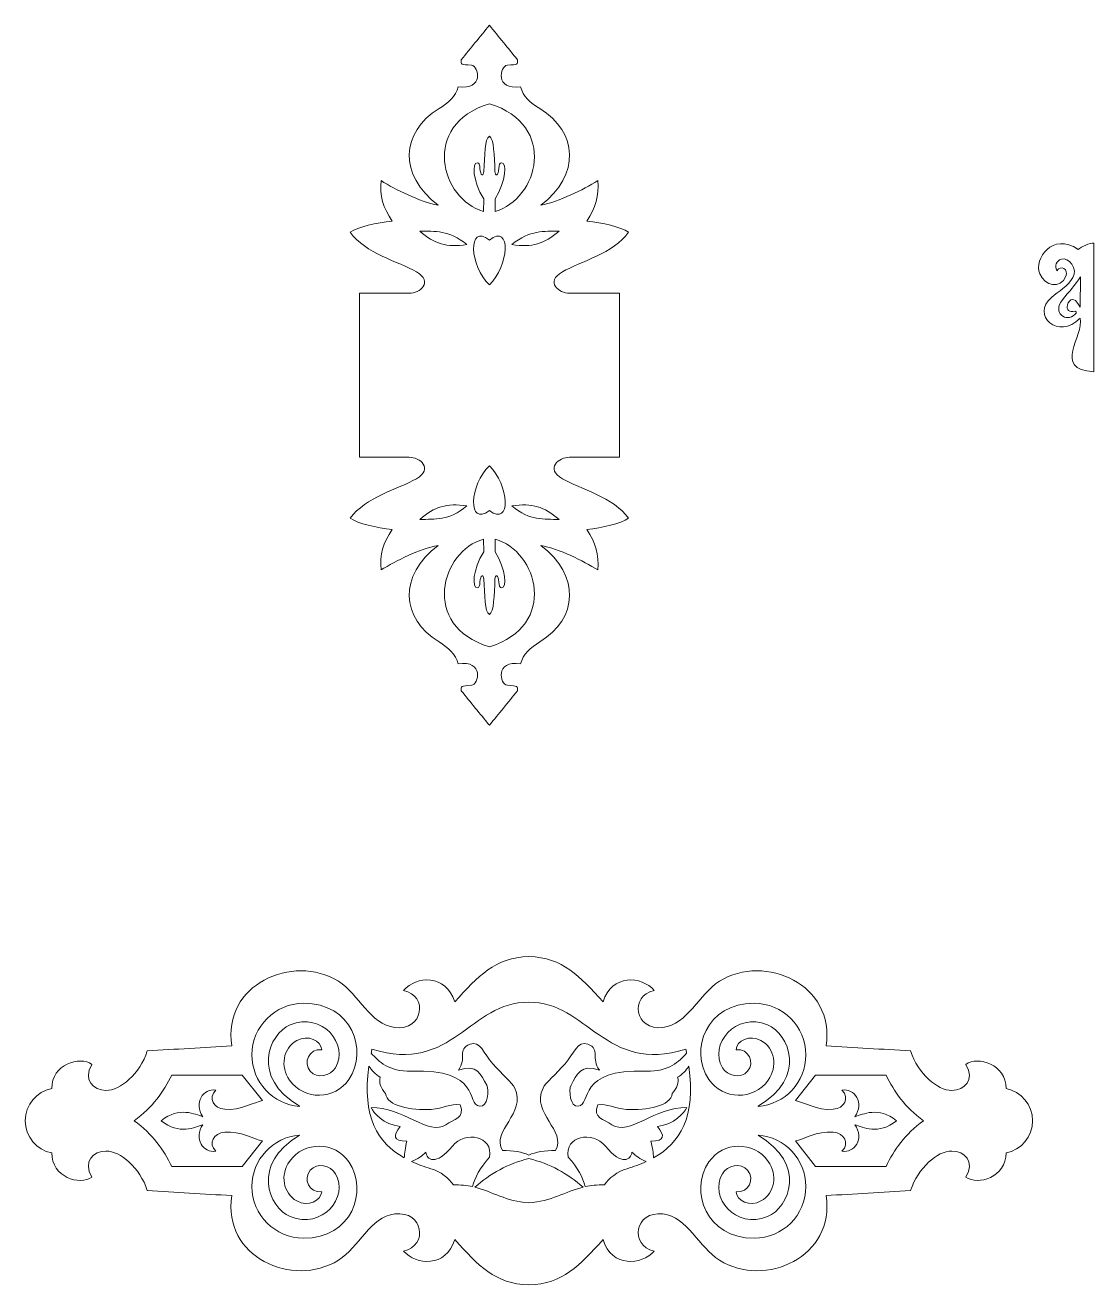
# Model space of a CAD drawing. Header units: centimetres. Extents: x -43 to 259, y -127 to -6.
# Drawn here: x 174.86 to 193.83, y -123.96 to -101.53 of the extents above; entities that cross this region are included whole.
import ezdxf

# ---------------------------------------------------------------- set-up
doc = ezdxf.new("R2010")
doc.units = ezdxf.units.CM
doc.header["$MEASUREMENT"] = 0
doc.layers.add('layer 1', color=7, linetype='Continuous')

msp = doc.modelspace()

# ---------------------------------------------------------------- linework, layer by layer
at = {"layer": 'layer 1', "color": 250, "lineweight": 18}
for points, knots in [([(183.09774, -113.95834), (183.26523, -113.75322), (183.42955, -113.55129), (183.59705, -113.34617), (183.59705, -113.34617), (183.60528, -113.25795), (183.59982, -113.26185), (183.41746, -113.24898), (183.41746, -113.24898), (183.2815, -113.23939), (183.19019, -112.79547), (183.6529, -112.86753), (183.6529, -112.86753), (183.69285, -112.69794), (183.82941, -112.57894), (183.99192, -112.47929), (183.99192, -112.47929), (184.67367, -112.06127), (184.71484, -111.30238), (184.00991, -110.76462), (184.00991, -110.76462), (184.34284, -110.83184), (184.75642, -111.03506), (185.02131, -111.20218), (185.02131, -111.20218), (185.05172, -110.93028), (184.98019, -110.7221), (184.82583, -110.48206), (184.82583, -110.48206), (185.10507, -110.45443), (185.42467, -110.38006), (185.568, -110.28446), (185.568, -110.28446), (185.30282, -109.90996), (184.70717, -109.76429), (184.39339, -109.58163), (184.39339, -109.58163), (184.08047, -109.39947), (184.33602, -109.2008), (184.52258, -109.2008), (184.52258, -109.2008), (184.52258, -109.2008), (185.40586, -109.2008), (185.40586, -109.2008), (185.40586, -109.2008), (185.40586, -108.23116), (185.40586, -107.26152), (185.40586, -106.29188), (185.40586, -106.29188), (185.40586, -106.29188), (184.52258, -106.29188), (184.52258, -106.29188), (184.52258, -106.29188), (184.33602, -106.29188), (184.08047, -106.09321), (184.39339, -105.91105), (184.39339, -105.91105), (184.70717, -105.72838), (185.30282, -105.58271), (185.568, -105.20822), (185.568, -105.20822), (185.42467, -105.11261), (185.10507, -105.03825), (184.82583, -105.01062), (184.82583, -105.01062), (184.98019, -104.77058), (185.05172, -104.56239), (185.02131, -104.2905), (185.02131, -104.2905), (184.75642, -104.45762), (184.34284, -104.66084), (184.00991, -104.72806), (184.00991, -104.72806), (184.71484, -104.1903), (184.67367, -103.43141), (183.99192, -103.01338), (183.99192, -103.01338), (183.82941, -102.91374), (183.69285, -102.79473), (183.6529, -102.62515), (183.6529, -102.62515), (183.19019, -102.69721), (183.2815, -102.25329), (183.41746, -102.2437), (183.41746, -102.2437), (183.59982, -102.23083), (183.60528, -102.23473), (183.59705, -102.14651), (183.59705, -102.14651), (183.42955, -101.94139), (183.26523, -101.73945), (183.09774, -101.53434), (183.09774, -101.53434), (182.93024, -101.73945), (182.76592, -101.94139), (182.59842, -102.14651), (182.59842, -102.14651), (182.59019, -102.23473), (182.59565, -102.23083), (182.77802, -102.2437), (182.77802, -102.2437), (182.91398, -102.25329), (183.00528, -102.69721), (182.54257, -102.62515), (182.54257, -102.62515), (182.50263, -102.79473), (182.36607, -102.91374), (182.20355, -103.01338), (182.20355, -103.01338), (181.5218, -103.43141), (181.48064, -104.1903), (182.18556, -104.72806), (182.18556, -104.72806), (181.85263, -104.66084), (181.43906, -104.45762), (181.17417, -104.2905), (181.17417, -104.2905), (181.14375, -104.56239), (181.21528, -104.77058), (181.36965, -105.01062), (181.36965, -105.01062), (181.0904, -105.03825), (180.7708, -105.11261), (180.62748, -105.20822), (180.62748, -105.20822), (180.89265, -105.58271), (181.4883, -105.72838), (181.80209, -105.91105), (181.80209, -105.91105), (182.11501, -106.09321), (181.85945, -106.29188), (181.67289, -106.29188), (181.67289, -106.29188), (181.67289, -106.29188), (180.78961, -106.29188), (180.78961, -106.29188), (180.78961, -106.29188), (180.78961, -107.26152), (180.78961, -108.23116), (180.78961, -109.2008), (180.78961, -109.2008), (180.78961, -109.2008), (181.67289, -109.2008), (181.67289, -109.2008), (181.67289, -109.2008), (181.85945, -109.2008), (182.11501, -109.39947), (181.80209, -109.58163), (181.80209, -109.58163), (181.4883, -109.76429), (180.89265, -109.90996), (180.62748, -110.28446), (180.62748, -110.28446), (180.7708, -110.38006), (181.0904, -110.45443), (181.36965, -110.48206), (181.36965, -110.48206), (181.21528, -110.7221), (181.14375, -110.93028), (181.17417, -111.20218), (181.17417, -111.20218), (181.43906, -111.03506), (181.85263, -110.83184), (182.18556, -110.76462), (182.18556, -110.76462), (181.48064, -111.30238), (181.5218, -112.06127), (182.20355, -112.47929), (182.20355, -112.47929), (182.36607, -112.57894), (182.50263, -112.69794), (182.54257, -112.86753), (182.54257, -112.86753), (183.00528, -112.79547), (182.91398, -113.23939), (182.77802, -113.24898), (182.77802, -113.24898), (182.59565, -113.26185), (182.59019, -113.25795), (182.59842, -113.34617), (182.59842, -113.34617), (182.76592, -113.55129), (182.93024, -113.75322), (183.09774, -113.95834)], [0, 0, 0, 0, 0.0212766, 0.0212766, 0.0212766, 0.0212766, 0.04255319, 0.04255319, 0.04255319, 0.04255319, 0.06382979, 0.06382979, 0.06382979, 0.06382979, 0.08510638, 0.08510638, 0.08510638, 0.08510638, 0.10638298, 0.10638298, 0.10638298, 0.10638298, 0.12765957, 0.12765957, 0.12765957, 0.12765957, 0.14893617, 0.14893617, 0.14893617, 0.14893617, 0.17021277, 0.17021277, 0.17021277, 0.17021277, 0.19148936, 0.19148936, 0.19148936, 0.19148936, 0.21276596, 0.21276596, 0.21276596, 0.21276596, 0.23404255, 0.23404255, 0.23404255, 0.23404255, 0.25531915, 0.25531915, 0.25531915, 0.25531915, 0.27659574, 0.27659574, 0.27659574, 0.27659574, 0.29787234, 0.29787234, 0.29787234, 0.29787234, 0.31914894, 0.31914894, 0.31914894, 0.31914894, 0.34042553, 0.34042553, 0.34042553, 0.34042553, 0.36170213, 0.36170213, 0.36170213, 0.36170213, 0.38297872, 0.38297872, 0.38297872, 0.38297872, 0.40425532, 0.40425532, 0.40425532, 0.40425532, 0.42553191, 0.42553191, 0.42553191, 0.42553191, 0.44680851, 0.44680851, 0.44680851, 0.44680851, 0.46808511, 0.46808511, 0.46808511, 0.46808511, 0.4893617, 0.4893617, 0.4893617, 0.4893617, 0.5106383, 0.5106383, 0.5106383, 0.5106383, 0.53191489, 0.53191489, 0.53191489, 0.53191489, 0.55319149, 0.55319149, 0.55319149, 0.55319149, 0.57446809, 0.57446809, 0.57446809, 0.57446809, 0.59574468, 0.59574468, 0.59574468, 0.59574468, 0.61702128, 0.61702128, 0.61702128, 0.61702128, 0.63829787, 0.63829787, 0.63829787, 0.63829787, 0.65957447, 0.65957447, 0.65957447, 0.65957447, 0.68085106, 0.68085106, 0.68085106, 0.68085106, 0.70212766, 0.70212766, 0.70212766, 0.70212766, 0.72340426, 0.72340426, 0.72340426, 0.72340426, 0.74468085, 0.74468085, 0.74468085, 0.74468085, 0.76595745, 0.76595745, 0.76595745, 0.76595745, 0.78723404, 0.78723404, 0.78723404, 0.78723404, 0.80851064, 0.80851064, 0.80851064, 0.80851064, 0.82978723, 0.82978723, 0.82978723, 0.82978723, 0.85106383, 0.85106383, 0.85106383, 0.85106383, 0.87234043, 0.87234043, 0.87234043, 0.87234043, 0.89361702, 0.89361702, 0.89361702, 0.89361702, 0.91489362, 0.91489362, 0.91489362, 0.91489362, 0.93617021, 0.93617021, 0.93617021, 0.93617021, 0.95744681, 0.95744681, 0.95744681, 0.95744681, 1, 1, 1, 1]), ([(183.79925, -118.06162), (183.19548, -118.08367), (182.90307, -118.40536), (182.48142, -118.86805), (182.48142, -118.86805), (182.33194, -118.36511), (181.7947, -118.40855), (181.57472, -118.6635), (181.57472, -118.6635), (182.01953, -118.76085), (181.92314, -119.3835), (181.42088, -119.32253), (181.42088, -119.32253), (180.97851, -119.26883), (180.78297, -118.73079), (180.41677, -118.50175), (180.41677, -118.50175), (179.6071, -117.99531), (178.35032, -118.56682), (178.52393, -119.64781), (178.52393, -119.64781), (178.02399, -119.67768), (177.52405, -119.70754), (177.02411, -119.73741), (177.02411, -119.73741), (176.89369, -120.14201), (176.54606, -120.43965), (176.2904, -120.43937), (176.2904, -120.43937), (176.06482, -120.43912), (175.8756, -120.25336), (176.04087, -119.9777), (176.04087, -119.9777), (175.82622, -119.82071), (175.32257, -119.97511), (175.32859, -120.40578), (175.32859, -120.40578), (175.0602, -120.45737), (174.85736, -120.69347), (174.85736, -120.97689), (174.85736, -120.97689), (174.85736, -121.26031), (175.0602, -121.4964), (175.32859, -121.54799), (175.32859, -121.54799), (175.32257, -121.97867), (175.82622, -122.13307), (176.04087, -121.97607), (176.04087, -121.97607), (175.8756, -121.70041), (176.06482, -121.51465), (176.2904, -121.51441), (176.2904, -121.51441), (176.54606, -121.51413), (176.89369, -121.81177), (177.02411, -122.21636), (177.02411, -122.21636), (177.52405, -122.24623), (178.02399, -122.2761), (178.52393, -122.30596), (178.52393, -122.30596), (178.35032, -123.38696), (179.6071, -123.95847), (180.41677, -123.45203), (180.41677, -123.45203), (180.78297, -123.22298), (180.97851, -122.68494), (181.42088, -122.63125), (181.42088, -122.63125), (181.92314, -122.57028), (182.01953, -123.19293), (181.57472, -123.29028), (181.57472, -123.29028), (181.7947, -123.54522), (182.33194, -123.58866), (182.48142, -123.08573), (182.48142, -123.08573), (182.90307, -123.54841), (183.19548, -123.8701), (183.79925, -123.89216), (183.79925, -123.89216), (184.40303, -123.8701), (184.69544, -123.54841), (185.11709, -123.08573), (185.11709, -123.08573), (185.26657, -123.58866), (185.8038, -123.54522), (186.02379, -123.29028), (186.02379, -123.29028), (185.57897, -123.19293), (185.67536, -122.57028), (186.17763, -122.63125), (186.17763, -122.63125), (186.62, -122.68494), (186.81554, -123.22298), (187.18174, -123.45203), (187.18174, -123.45203), (187.99141, -123.95847), (189.24819, -123.38696), (189.07458, -122.30596), (189.07458, -122.30596), (189.57452, -122.2761), (190.07446, -122.24623), (190.5744, -122.21636), (190.5744, -122.21636), (190.70482, -121.81177), (191.05245, -121.51413), (191.3081, -121.51441), (191.3081, -121.51441), (191.53368, -121.51465), (191.72291, -121.70041), (191.55764, -121.97607), (191.55764, -121.97607), (191.77229, -122.13307), (192.27594, -121.97867), (192.26992, -121.54799), (192.26992, -121.54799), (192.53831, -121.4964), (192.74115, -121.26031), (192.74115, -120.97689), (192.74115, -120.97689), (192.74115, -120.69347), (192.53831, -120.45737), (192.26992, -120.40578), (192.26992, -120.40578), (192.27594, -119.97511), (191.77229, -119.82071), (191.55764, -119.9777), (191.55764, -119.9777), (191.72291, -120.25336), (191.53368, -120.43912), (191.3081, -120.43937), (191.3081, -120.43937), (191.05245, -120.43965), (190.70482, -120.14201), (190.5744, -119.73741), (190.5744, -119.73741), (190.07446, -119.70754), (189.57452, -119.67768), (189.07458, -119.64781), (189.07458, -119.64781), (189.24819, -118.56682), (187.99141, -117.99531), (187.18174, -118.50175), (187.18174, -118.50175), (186.81554, -118.73079), (186.62, -119.26883), (186.17763, -119.32253), (186.17763, -119.32253), (185.67536, -119.3835), (185.57897, -118.76085), (186.02379, -118.6635), (186.02379, -118.6635), (185.8038, -118.40855), (185.26657, -118.36511), (185.11709, -118.86805), (185.11709, -118.86805), (184.69544, -118.40536), (184.40303, -118.08367), (183.79925, -118.06162)], [0, 0, 0, 0, 0.02439024, 0.02439024, 0.02439024, 0.02439024, 0.04878049, 0.04878049, 0.04878049, 0.04878049, 0.07317073, 0.07317073, 0.07317073, 0.07317073, 0.09756098, 0.09756098, 0.09756098, 0.09756098, 0.12195122, 0.12195122, 0.12195122, 0.12195122, 0.14634146, 0.14634146, 0.14634146, 0.14634146, 0.17073171, 0.17073171, 0.17073171, 0.17073171, 0.19512195, 0.19512195, 0.19512195, 0.19512195, 0.2195122, 0.2195122, 0.2195122, 0.2195122, 0.24390244, 0.24390244, 0.24390244, 0.24390244, 0.26829268, 0.26829268, 0.26829268, 0.26829268, 0.29268293, 0.29268293, 0.29268293, 0.29268293, 0.31707317, 0.31707317, 0.31707317, 0.31707317, 0.34146341, 0.34146341, 0.34146341, 0.34146341, 0.36585366, 0.36585366, 0.36585366, 0.36585366, 0.3902439, 0.3902439, 0.3902439, 0.3902439, 0.41463415, 0.41463415, 0.41463415, 0.41463415, 0.43902439, 0.43902439, 0.43902439, 0.43902439, 0.46341463, 0.46341463, 0.46341463, 0.46341463, 0.48780488, 0.48780488, 0.48780488, 0.48780488, 0.51219512, 0.51219512, 0.51219512, 0.51219512, 0.53658537, 0.53658537, 0.53658537, 0.53658537, 0.56097561, 0.56097561, 0.56097561, 0.56097561, 0.58536585, 0.58536585, 0.58536585, 0.58536585, 0.6097561, 0.6097561, 0.6097561, 0.6097561, 0.63414634, 0.63414634, 0.63414634, 0.63414634, 0.65853659, 0.65853659, 0.65853659, 0.65853659, 0.68292683, 0.68292683, 0.68292683, 0.68292683, 0.70731707, 0.70731707, 0.70731707, 0.70731707, 0.73170732, 0.73170732, 0.73170732, 0.73170732, 0.75609756, 0.75609756, 0.75609756, 0.75609756, 0.7804878, 0.7804878, 0.7804878, 0.7804878, 0.80487805, 0.80487805, 0.80487805, 0.80487805, 0.82926829, 0.82926829, 0.82926829, 0.82926829, 0.85365854, 0.85365854, 0.85365854, 0.85365854, 0.87804878, 0.87804878, 0.87804878, 0.87804878, 0.90243902, 0.90243902, 0.90243902, 0.90243902, 0.92682927, 0.92682927, 0.92682927, 0.92682927, 0.95121951, 0.95121951, 0.95121951, 0.95121951, 1, 1, 1, 1])]:
    msp.add_open_spline(points, degree=3, knots=knots, dxfattribs=at)
at = {"layer": 'layer 1', "color": 242, "lineweight": 18}
for points, knots in [([(183.09774, -103.50317), (183.18175, -103.53942), (183.18292, -103.85608), (183.19687, -104.12802), (183.19687, -104.12802), (183.19633, -104.21435), (183.26002, -104.21483), (183.26518, -104.0736), (183.26518, -104.0736), (183.26736, -104.01399), (183.27746, -103.97451), (183.31588, -103.97338), (183.31588, -103.97338), (183.40528, -103.97075), (183.39733, -104.29442), (183.19879, -104.61412), (183.19879, -104.61412), (183.19879, -104.61412), (183.19968, -104.83925), (183.19968, -104.83925), (183.19968, -104.83925), (183.9583, -104.62674), (184.32718, -103.30559), (183.09774, -102.92616), (183.09774, -102.92616), (181.86829, -103.30559), (182.23717, -104.62674), (182.99579, -104.83925), (182.99579, -104.83925), (182.99579, -104.83925), (182.99668, -104.61412), (182.99668, -104.61412), (182.99668, -104.61412), (182.79814, -104.29442), (182.79019, -103.97075), (182.8796, -103.97338), (182.8796, -103.97338), (182.91801, -103.97451), (182.92811, -104.01399), (182.93029, -104.0736), (182.93029, -104.0736), (182.93546, -104.21483), (182.99914, -104.21435), (182.9986, -104.12802), (182.9986, -104.12802), (183.01255, -103.85608), (183.01372, -103.53942), (183.09774, -103.50317)], [0, 0, 0, 0, 0.07692308, 0.07692308, 0.07692308, 0.07692308, 0.15384615, 0.15384615, 0.15384615, 0.15384615, 0.23076923, 0.23076923, 0.23076923, 0.23076923, 0.30769231, 0.30769231, 0.30769231, 0.30769231, 0.38461538, 0.38461538, 0.38461538, 0.38461538, 0.46153846, 0.46153846, 0.46153846, 0.46153846, 0.53846154, 0.53846154, 0.53846154, 0.53846154, 0.61538462, 0.61538462, 0.61538462, 0.61538462, 0.69230769, 0.69230769, 0.69230769, 0.69230769, 0.76923077, 0.76923077, 0.76923077, 0.76923077, 0.84615385, 0.84615385, 0.84615385, 0.84615385, 1, 1, 1, 1]), ([(181.8611, -105.18707), (182.13219, -105.19755), (182.37462, -105.15861), (182.69859, -105.4273), (182.69859, -105.4273), (182.33552, -105.47953), (182.12505, -105.41784), (181.8611, -105.18707)], [0, 0, 0, 0, 0.33333333, 0.33333333, 0.33333333, 0.33333333, 1, 1, 1, 1]), ([(183.09774, -106.14199), (183.44787, -105.80989), (183.49562, -105.04489), (183.09774, -105.34622), (183.09774, -105.34622), (182.69985, -105.04489), (182.7476, -105.80989), (183.09774, -106.14199)], [0, 0, 0, 0, 0.33333333, 0.33333333, 0.33333333, 0.33333333, 1, 1, 1, 1]), ([(184.33437, -105.18707), (184.06328, -105.19755), (183.82085, -105.15861), (183.49688, -105.4273), (183.49688, -105.4273), (183.85995, -105.47953), (184.07042, -105.41784), (184.33437, -105.18707)], [0, 0, 0, 0, 0.33333333, 0.33333333, 0.33333333, 0.33333333, 1, 1, 1, 1]), ([(183.09774, -109.35069), (183.44787, -109.68279), (183.49562, -110.44779), (183.09774, -110.14645), (183.09774, -110.14645), (182.69985, -110.44779), (182.7476, -109.68279), (183.09774, -109.35069)], [0, 0, 0, 0, 0.33333333, 0.33333333, 0.33333333, 0.33333333, 1, 1, 1, 1]), ([(181.8611, -110.3056), (182.13219, -110.29513), (182.37462, -110.33407), (182.69859, -110.06538), (182.69859, -110.06538), (182.33552, -110.01314), (182.12505, -110.07484), (181.8611, -110.3056)], [0, 0, 0, 0, 0.33333333, 0.33333333, 0.33333333, 0.33333333, 1, 1, 1, 1]), ([(184.33437, -110.3056), (184.06328, -110.29513), (183.82085, -110.33407), (183.49688, -110.06538), (183.49688, -110.06538), (183.85995, -110.01314), (184.07042, -110.07484), (184.33437, -110.3056)], [0, 0, 0, 0, 0.33333333, 0.33333333, 0.33333333, 0.33333333, 1, 1, 1, 1]), ([(183.09774, -111.98951), (183.18175, -111.95326), (183.18292, -111.6366), (183.19687, -111.36465), (183.19687, -111.36465), (183.19633, -111.27833), (183.26002, -111.27785), (183.26518, -111.41907), (183.26518, -111.41907), (183.26736, -111.47869), (183.27746, -111.51817), (183.31588, -111.5193), (183.31588, -111.5193), (183.40528, -111.52193), (183.39733, -111.19826), (183.19879, -110.87855), (183.19879, -110.87855), (183.19879, -110.87855), (183.19968, -110.65342), (183.19968, -110.65342), (183.19968, -110.65342), (183.9583, -110.86593), (184.32718, -112.18709), (183.09774, -112.56651), (183.09774, -112.56651), (181.86829, -112.18709), (182.23717, -110.86593), (182.99579, -110.65342), (182.99579, -110.65342), (182.99579, -110.65342), (182.99668, -110.87855), (182.99668, -110.87855), (182.99668, -110.87855), (182.79814, -111.19826), (182.79019, -111.52193), (182.8796, -111.5193), (182.8796, -111.5193), (182.91801, -111.51817), (182.92811, -111.47869), (182.93029, -111.41907), (182.93029, -111.41907), (182.93546, -111.27785), (182.99914, -111.27833), (182.9986, -111.36465), (182.9986, -111.36465), (183.01255, -111.6366), (183.01372, -111.95326), (183.09774, -111.98951)], [0, 0, 0, 0, 0.07692308, 0.07692308, 0.07692308, 0.07692308, 0.15384615, 0.15384615, 0.15384615, 0.15384615, 0.23076923, 0.23076923, 0.23076923, 0.23076923, 0.30769231, 0.30769231, 0.30769231, 0.30769231, 0.38461538, 0.38461538, 0.38461538, 0.38461538, 0.46153846, 0.46153846, 0.46153846, 0.46153846, 0.53846154, 0.53846154, 0.53846154, 0.53846154, 0.61538462, 0.61538462, 0.61538462, 0.61538462, 0.69230769, 0.69230769, 0.69230769, 0.69230769, 0.76923077, 0.76923077, 0.76923077, 0.76923077, 0.84615385, 0.84615385, 0.84615385, 0.84615385, 1, 1, 1, 1]), ([(180.12056, -119.71692), (180.11069, -119.55587), (179.87581, -119.44302), (179.67855, -119.55338), (179.67855, -119.55338), (179.43037, -119.69223), (179.38066, -120.01958), (179.54916, -120.25637), (179.54916, -120.25637), (179.81005, -120.623), (180.35483, -120.6104), (180.60427, -120.24463), (180.60427, -120.24463), (180.95612, -119.72869), (180.65055, -118.88578), (179.79822, -118.89165), (179.79822, -118.89165), (179.29215, -118.89514), (178.88172, -119.30207), (178.88172, -119.80815), (178.88172, -119.80815), (178.88172, -120.29061), (179.25471, -120.68612), (179.728, -120.722), (179.728, -120.722), (179.728, -120.722), (179.72864, -120.71798), (179.72864, -120.71798), (179.72864, -120.71798), (178.85403, -120.20906), (179.17995, -119.43524), (179.56176, -119.27607), (179.56176, -119.27607), (180.12864, -119.03975), (180.61097, -119.62334), (180.36333, -120.03709), (180.36333, -120.03709), (180.27583, -120.18329), (180.04149, -120.24313), (179.91646, -120.09741), (179.91646, -120.09741), (179.78743, -119.94702), (179.89214, -119.69188), (180.12056, -119.71692)], [0, 0, 0, 0, 0.08333333, 0.08333333, 0.08333333, 0.08333333, 0.16666667, 0.16666667, 0.16666667, 0.16666667, 0.25, 0.25, 0.25, 0.25, 0.33333333, 0.33333333, 0.33333333, 0.33333333, 0.41666667, 0.41666667, 0.41666667, 0.41666667, 0.5, 0.5, 0.5, 0.5, 0.58333333, 0.58333333, 0.58333333, 0.58333333, 0.66666667, 0.66666667, 0.66666667, 0.66666667, 0.75, 0.75, 0.75, 0.75, 0.83333333, 0.83333333, 0.83333333, 0.83333333, 1, 1, 1, 1]), ([(183.79925, -121.58794), (183.68081, -121.52776), (183.51649, -121.5069), (183.32905, -121.50587), (183.32905, -121.50587), (183.12032, -121.1447), (183.76343, -120.85403), (183.54886, -120.39888), (183.54886, -120.39888), (183.5025, -120.30056), (183.32033, -120.15723), (183.15612, -119.96429), (183.15612, -119.96429), (183.00186, -119.78306), (182.92575, -119.54976), (182.75585, -119.61546), (182.75585, -119.61546), (182.51554, -119.70839), (182.70662, -119.87218), (182.54738, -120.07761), (182.54738, -120.07761), (182.87601, -119.96068), (182.95271, -120.16387), (183.04959, -120.34296), (183.04959, -120.34296), (183.09786, -120.43218), (183.0651, -120.74449), (182.92508, -120.7212), (182.92508, -120.7212), (182.67604, -120.67979), (182.95644, -120.05204), (181.71284, -120.09512), (181.71284, -120.09512), (181.31193, -120.10901), (181.13022, -119.91885), (180.99856, -119.77795), (180.99856, -119.77795), (181.00323, -119.75467), (181.00812, -119.73115), (181.01329, -119.70733), (181.01329, -119.70733), (182.44935, -120.15188), (182.75086, -118.86297), (183.79598, -118.87276), (183.79598, -118.87276), (184.8411, -118.86297), (185.14916, -120.15188), (186.58522, -119.70733), (186.58522, -119.70733), (186.59039, -119.73115), (186.59528, -119.75467), (186.59995, -119.77795), (186.59995, -119.77795), (186.46828, -119.91885), (186.28657, -120.10901), (185.88567, -120.09512), (185.88567, -120.09512), (184.64207, -120.05204), (184.92247, -120.67979), (184.67342, -120.7212), (184.67342, -120.7212), (184.53341, -120.74449), (184.50065, -120.43218), (184.54892, -120.34296), (184.54892, -120.34296), (184.6458, -120.16387), (184.7225, -119.96068), (185.05113, -120.07761), (185.05113, -120.07761), (184.89189, -119.87218), (185.08296, -119.70839), (184.84265, -119.61546), (184.84265, -119.61546), (184.67276, -119.54976), (184.59665, -119.78306), (184.44239, -119.96429), (184.44239, -119.96429), (184.27818, -120.15723), (184.09601, -120.30056), (184.04965, -120.39888), (184.04965, -120.39888), (183.83507, -120.85403), (184.47819, -121.1447), (184.26946, -121.50587), (184.26946, -121.50587), (184.08201, -121.5069), (183.9177, -121.52776), (183.79925, -121.58794)], [0, 0, 0, 0, 0.04347826, 0.04347826, 0.04347826, 0.04347826, 0.08695652, 0.08695652, 0.08695652, 0.08695652, 0.13043478, 0.13043478, 0.13043478, 0.13043478, 0.17391304, 0.17391304, 0.17391304, 0.17391304, 0.2173913, 0.2173913, 0.2173913, 0.2173913, 0.26086957, 0.26086957, 0.26086957, 0.26086957, 0.30434783, 0.30434783, 0.30434783, 0.30434783, 0.34782609, 0.34782609, 0.34782609, 0.34782609, 0.39130435, 0.39130435, 0.39130435, 0.39130435, 0.43478261, 0.43478261, 0.43478261, 0.43478261, 0.47826087, 0.47826087, 0.47826087, 0.47826087, 0.52173913, 0.52173913, 0.52173913, 0.52173913, 0.56521739, 0.56521739, 0.56521739, 0.56521739, 0.60869565, 0.60869565, 0.60869565, 0.60869565, 0.65217391, 0.65217391, 0.65217391, 0.65217391, 0.69565217, 0.69565217, 0.69565217, 0.69565217, 0.73913043, 0.73913043, 0.73913043, 0.73913043, 0.7826087, 0.7826087, 0.7826087, 0.7826087, 0.82608696, 0.82608696, 0.82608696, 0.82608696, 0.86956522, 0.86956522, 0.86956522, 0.86956522, 0.91304348, 0.91304348, 0.91304348, 0.91304348, 1, 1, 1, 1]), ([(187.47795, -119.71692), (187.48781, -119.55587), (187.7227, -119.44302), (187.91996, -119.55338), (187.91996, -119.55338), (188.16814, -119.69223), (188.21785, -120.01958), (188.04935, -120.25637), (188.04935, -120.25637), (187.78846, -120.623), (187.24368, -120.6104), (186.99424, -120.24463), (186.99424, -120.24463), (186.64238, -119.72869), (186.94796, -118.88578), (187.80029, -118.89165), (187.80029, -118.89165), (188.30635, -118.89514), (188.71679, -119.30207), (188.71679, -119.80815), (188.71679, -119.80815), (188.71679, -120.29061), (188.34379, -120.68612), (187.87051, -120.722), (187.87051, -120.722), (187.87051, -120.722), (187.86987, -120.71798), (187.86987, -120.71798), (187.86987, -120.71798), (188.74447, -120.20906), (188.41855, -119.43524), (188.03674, -119.27607), (188.03674, -119.27607), (187.46987, -119.03975), (186.98754, -119.62334), (187.23517, -120.03709), (187.23517, -120.03709), (187.32268, -120.18329), (187.55702, -120.24313), (187.68204, -120.09741), (187.68204, -120.09741), (187.81108, -119.94702), (187.70636, -119.69188), (187.47795, -119.71692)], [0, 0, 0, 0, 0.08333333, 0.08333333, 0.08333333, 0.08333333, 0.16666667, 0.16666667, 0.16666667, 0.16666667, 0.25, 0.25, 0.25, 0.25, 0.33333333, 0.33333333, 0.33333333, 0.33333333, 0.41666667, 0.41666667, 0.41666667, 0.41666667, 0.5, 0.5, 0.5, 0.5, 0.58333333, 0.58333333, 0.58333333, 0.58333333, 0.66666667, 0.66666667, 0.66666667, 0.66666667, 0.75, 0.75, 0.75, 0.75, 0.83333333, 0.83333333, 0.83333333, 0.83333333, 1, 1, 1, 1]), ([(176.7932, -120.97689), (177.12024, -120.73589), (177.31803, -120.45965), (177.45707, -120.16578), (177.45707, -120.16578), (177.45707, -120.16578), (178.70958, -120.16578), (178.70958, -120.16578), (178.70958, -120.16578), (178.70958, -120.16578), (179.06796, -120.61851), (179.06796, -120.61851), (179.06796, -120.61851), (178.9277, -120.64366), (178.68179, -120.79721), (178.3981, -120.77431), (178.3981, -120.77431), (178.19886, -120.75822), (178.09815, -120.57551), (178.24112, -120.43484), (178.24112, -120.43484), (178.02, -120.39636), (177.83704, -120.66018), (178.01214, -120.90638), (178.01214, -120.90638), (177.87108, -120.86434), (177.59207, -120.71664), (177.27197, -120.97689), (177.27197, -120.97689), (177.59207, -121.23714), (177.87108, -121.08944), (178.01214, -121.04739), (178.01214, -121.04739), (177.83704, -121.2936), (178.02, -121.55741), (178.24112, -121.51894), (178.24112, -121.51894), (178.09815, -121.37827), (178.19886, -121.19555), (178.3981, -121.17946), (178.3981, -121.17946), (178.68179, -121.15657), (178.9277, -121.31011), (179.06796, -121.33526), (179.06796, -121.33526), (179.06796, -121.33526), (178.70958, -121.78799), (178.70958, -121.78799), (178.70958, -121.78799), (178.70958, -121.78799), (177.45707, -121.78799), (177.45707, -121.78799), (177.45707, -121.78799), (177.31803, -121.49412), (177.12024, -121.21788), (176.7932, -120.97689)], [0, 0, 0, 0, 0.06666667, 0.06666667, 0.06666667, 0.06666667, 0.13333333, 0.13333333, 0.13333333, 0.13333333, 0.2, 0.2, 0.2, 0.2, 0.26666667, 0.26666667, 0.26666667, 0.26666667, 0.33333333, 0.33333333, 0.33333333, 0.33333333, 0.4, 0.4, 0.4, 0.4, 0.46666667, 0.46666667, 0.46666667, 0.46666667, 0.53333333, 0.53333333, 0.53333333, 0.53333333, 0.6, 0.6, 0.6, 0.6, 0.66666667, 0.66666667, 0.66666667, 0.66666667, 0.73333333, 0.73333333, 0.73333333, 0.73333333, 0.8, 0.8, 0.8, 0.8, 0.86666667, 0.86666667, 0.86666667, 0.86666667, 1, 1, 1, 1]), ([(181.58549, -121.63525), (181.11511, -121.37103), (180.83132, -120.91081), (180.95905, -120.00769), (180.95905, -120.00769), (181.00757, -120.08718), (181.07373, -120.14867), (181.15935, -120.20495), (181.15935, -120.20495), (181.1294, -120.30099), (181.17485, -120.39701), (181.25458, -120.49304), (181.25458, -120.49304), (181.28034, -120.72233), (181.70634, -120.79391), (182.06371, -120.7745), (182.06371, -120.7745), (182.27812, -120.76285), (182.41145, -120.66955), (182.57672, -120.69476), (182.57672, -120.69476), (182.6753, -120.92931), (182.46108, -120.95597), (182.32426, -121.04863), (182.32426, -121.04863), (182.02396, -121.252), (181.54965, -120.72666), (180.99792, -120.74176), (180.99792, -120.74176), (181.04055, -120.83511), (181.21245, -121.04694), (181.5136, -121.07762), (181.5136, -121.07762), (181.38578, -121.25359), (181.38028, -121.32921), (181.63146, -121.34013), (181.63146, -121.34013), (181.60509, -121.45322), (181.58978, -121.5516), (181.58549, -121.63525)], [0, 0, 0, 0, 0.09090909, 0.09090909, 0.09090909, 0.09090909, 0.18181818, 0.18181818, 0.18181818, 0.18181818, 0.27272727, 0.27272727, 0.27272727, 0.27272727, 0.36363636, 0.36363636, 0.36363636, 0.36363636, 0.45454545, 0.45454545, 0.45454545, 0.45454545, 0.54545455, 0.54545455, 0.54545455, 0.54545455, 0.63636364, 0.63636364, 0.63636364, 0.63636364, 0.72727273, 0.72727273, 0.72727273, 0.72727273, 0.81818182, 0.81818182, 0.81818182, 0.81818182, 1, 1, 1, 1]), ([(186.01302, -121.63525), (186.4834, -121.37103), (186.76719, -120.91081), (186.63945, -120.00769), (186.63945, -120.00769), (186.59094, -120.08718), (186.52478, -120.14867), (186.43916, -120.20495), (186.43916, -120.20495), (186.46911, -120.30099), (186.42366, -120.39701), (186.34393, -120.49304), (186.34393, -120.49304), (186.31817, -120.72233), (185.89217, -120.79391), (185.5348, -120.7745), (185.5348, -120.7745), (185.32039, -120.76285), (185.18706, -120.66955), (185.02179, -120.69476), (185.02179, -120.69476), (184.92321, -120.92931), (185.13742, -120.95597), (185.27424, -121.04863), (185.27424, -121.04863), (185.57455, -121.252), (186.04886, -120.72666), (186.60059, -120.74176), (186.60059, -120.74176), (186.55795, -120.83511), (186.38606, -121.04694), (186.08491, -121.07762), (186.08491, -121.07762), (186.21272, -121.25359), (186.21822, -121.32921), (185.96705, -121.34013), (185.96705, -121.34013), (185.99341, -121.45322), (186.00873, -121.5516), (186.01302, -121.63525)], [0, 0, 0, 0, 0.09090909, 0.09090909, 0.09090909, 0.09090909, 0.18181818, 0.18181818, 0.18181818, 0.18181818, 0.27272727, 0.27272727, 0.27272727, 0.27272727, 0.36363636, 0.36363636, 0.36363636, 0.36363636, 0.45454545, 0.45454545, 0.45454545, 0.45454545, 0.54545455, 0.54545455, 0.54545455, 0.54545455, 0.63636364, 0.63636364, 0.63636364, 0.63636364, 0.72727273, 0.72727273, 0.72727273, 0.72727273, 0.81818182, 0.81818182, 0.81818182, 0.81818182, 1, 1, 1, 1]), ([(190.80531, -120.97689), (190.47827, -120.73589), (190.28048, -120.45965), (190.14144, -120.16578), (190.14144, -120.16578), (190.14144, -120.16578), (188.88893, -120.16578), (188.88893, -120.16578), (188.88893, -120.16578), (188.88893, -120.16578), (188.53055, -120.61851), (188.53055, -120.61851), (188.53055, -120.61851), (188.6708, -120.64366), (188.91672, -120.79721), (189.20041, -120.77431), (189.20041, -120.77431), (189.39965, -120.75822), (189.50036, -120.57551), (189.35739, -120.43484), (189.35739, -120.43484), (189.5785, -120.39636), (189.76147, -120.66018), (189.58636, -120.90638), (189.58636, -120.90638), (189.72743, -120.86434), (190.00644, -120.71664), (190.32654, -120.97689), (190.32654, -120.97689), (190.00644, -121.23714), (189.72743, -121.08944), (189.58636, -121.04739), (189.58636, -121.04739), (189.76147, -121.2936), (189.5785, -121.55741), (189.35739, -121.51894), (189.35739, -121.51894), (189.50036, -121.37827), (189.39965, -121.19555), (189.20041, -121.17946), (189.20041, -121.17946), (188.91672, -121.15657), (188.6708, -121.31011), (188.53055, -121.33526), (188.53055, -121.33526), (188.53055, -121.33526), (188.88893, -121.78799), (188.88893, -121.78799), (188.88893, -121.78799), (188.88893, -121.78799), (190.14144, -121.78799), (190.14144, -121.78799), (190.14144, -121.78799), (190.28048, -121.49412), (190.47827, -121.21788), (190.80531, -120.97689)], [0, 0, 0, 0, 0.06666667, 0.06666667, 0.06666667, 0.06666667, 0.13333333, 0.13333333, 0.13333333, 0.13333333, 0.2, 0.2, 0.2, 0.2, 0.26666667, 0.26666667, 0.26666667, 0.26666667, 0.33333333, 0.33333333, 0.33333333, 0.33333333, 0.4, 0.4, 0.4, 0.4, 0.46666667, 0.46666667, 0.46666667, 0.46666667, 0.53333333, 0.53333333, 0.53333333, 0.53333333, 0.6, 0.6, 0.6, 0.6, 0.66666667, 0.66666667, 0.66666667, 0.66666667, 0.73333333, 0.73333333, 0.73333333, 0.73333333, 0.8, 0.8, 0.8, 0.8, 0.86666667, 0.86666667, 0.86666667, 0.86666667, 1, 1, 1, 1]), ([(180.12056, -122.23686), (180.11069, -122.39791), (179.87581, -122.51076), (179.67855, -122.40039), (179.67855, -122.40039), (179.43037, -122.26154), (179.38066, -121.93419), (179.54916, -121.6974), (179.54916, -121.6974), (179.81005, -121.33078), (180.35483, -121.34338), (180.60427, -121.70914), (180.60427, -121.70914), (180.95612, -122.22509), (180.65055, -123.06799), (179.79822, -123.06212), (179.79822, -123.06212), (179.29215, -123.05864), (178.88172, -122.6517), (178.88172, -122.14562), (178.88172, -122.14562), (178.88172, -121.66316), (179.25471, -121.26765), (179.728, -121.23178), (179.728, -121.23178), (179.728, -121.23178), (179.72864, -121.2358), (179.72864, -121.2358), (179.72864, -121.2358), (178.85403, -121.74472), (179.17995, -122.51854), (179.56176, -122.67771), (179.56176, -122.67771), (180.12864, -122.91403), (180.61097, -122.33043), (180.36333, -121.91668), (180.36333, -121.91668), (180.27583, -121.77049), (180.04149, -121.71065), (179.91646, -121.85636), (179.91646, -121.85636), (179.78743, -122.00676), (179.89214, -122.2619), (180.12056, -122.23686)], [0, 0, 0, 0, 0.08333333, 0.08333333, 0.08333333, 0.08333333, 0.16666667, 0.16666667, 0.16666667, 0.16666667, 0.25, 0.25, 0.25, 0.25, 0.33333333, 0.33333333, 0.33333333, 0.33333333, 0.41666667, 0.41666667, 0.41666667, 0.41666667, 0.5, 0.5, 0.5, 0.5, 0.58333333, 0.58333333, 0.58333333, 0.58333333, 0.66666667, 0.66666667, 0.66666667, 0.66666667, 0.75, 0.75, 0.75, 0.75, 0.83333333, 0.83333333, 0.83333333, 0.83333333, 1, 1, 1, 1]), ([(182.80032, -122.14648), (182.69847, -122.124), (182.58737, -122.11172), (182.45915, -122.11714), (182.45915, -122.11714), (182.37466, -121.99329), (182.23574, -121.88151), (182.05623, -121.82778), (182.05623, -121.82778), (181.93642, -121.79192), (181.82204, -121.75049), (181.71517, -121.70123), (181.71517, -121.70123), (181.83158, -121.65556), (181.90295, -121.59702), (181.96937, -121.53708), (181.96937, -121.53708), (181.9831, -121.66502), (182.14518, -121.78965), (182.44054, -121.42718), (182.44054, -121.42718), (182.67106, -121.14429), (183.17034, -121.24694), (183.10017, -121.62626), (183.10017, -121.62626), (182.92708, -121.81429), (182.84146, -121.98483), (182.80032, -122.14648)], [0, 0, 0, 0, 0.125, 0.125, 0.125, 0.125, 0.25, 0.25, 0.25, 0.25, 0.375, 0.375, 0.375, 0.375, 0.5, 0.5, 0.5, 0.5, 0.625, 0.625, 0.625, 0.625, 0.75, 0.75, 0.75, 0.75, 1, 1, 1, 1]), ([(184.79818, -122.14648), (184.90004, -122.124), (185.01114, -122.11172), (185.13935, -122.11714), (185.13935, -122.11714), (185.22385, -121.99329), (185.36276, -121.88151), (185.54228, -121.82778), (185.54228, -121.82778), (185.66209, -121.79192), (185.77647, -121.75049), (185.88333, -121.70123), (185.88333, -121.70123), (185.76693, -121.65556), (185.69556, -121.59702), (185.62913, -121.53708), (185.62913, -121.53708), (185.6154, -121.66502), (185.45333, -121.78965), (185.15797, -121.42718), (185.15797, -121.42718), (184.92744, -121.14429), (184.42817, -121.24694), (184.49834, -121.62626), (184.49834, -121.62626), (184.67143, -121.81429), (184.75705, -121.98483), (184.79818, -122.14648)], [0, 0, 0, 0, 0.125, 0.125, 0.125, 0.125, 0.25, 0.25, 0.25, 0.25, 0.375, 0.375, 0.375, 0.375, 0.5, 0.5, 0.5, 0.5, 0.625, 0.625, 0.625, 0.625, 0.75, 0.75, 0.75, 0.75, 1, 1, 1, 1]), ([(187.47795, -122.23686), (187.48781, -122.39791), (187.7227, -122.51076), (187.91996, -122.40039), (187.91996, -122.40039), (188.16814, -122.26154), (188.21785, -121.93419), (188.04935, -121.6974), (188.04935, -121.6974), (187.78846, -121.33078), (187.24368, -121.34338), (186.99424, -121.70914), (186.99424, -121.70914), (186.64238, -122.22509), (186.94796, -123.06799), (187.80029, -123.06212), (187.80029, -123.06212), (188.30635, -123.05864), (188.71679, -122.6517), (188.71679, -122.14562), (188.71679, -122.14562), (188.71679, -121.66316), (188.34379, -121.26765), (187.87051, -121.23178), (187.87051, -121.23178), (187.87051, -121.23178), (187.86987, -121.2358), (187.86987, -121.2358), (187.86987, -121.2358), (188.74447, -121.74472), (188.41855, -122.51854), (188.03674, -122.67771), (188.03674, -122.67771), (187.46987, -122.91403), (186.98754, -122.33043), (187.23517, -121.91668), (187.23517, -121.91668), (187.32268, -121.77049), (187.55702, -121.71065), (187.68204, -121.85636), (187.68204, -121.85636), (187.81108, -122.00676), (187.70636, -122.2619), (187.47795, -122.23686)], [0, 0, 0, 0, 0.08333333, 0.08333333, 0.08333333, 0.08333333, 0.16666667, 0.16666667, 0.16666667, 0.16666667, 0.25, 0.25, 0.25, 0.25, 0.33333333, 0.33333333, 0.33333333, 0.33333333, 0.41666667, 0.41666667, 0.41666667, 0.41666667, 0.5, 0.5, 0.5, 0.5, 0.58333333, 0.58333333, 0.58333333, 0.58333333, 0.66666667, 0.66666667, 0.66666667, 0.66666667, 0.75, 0.75, 0.75, 0.75, 0.83333333, 0.83333333, 0.83333333, 0.83333333, 1, 1, 1, 1]), ([(183.79337, -122.43452), (183.38956, -122.40847), (183.1559, -122.23483), (182.83821, -122.15541), (182.83821, -122.15541), (183.11305, -121.91817), (183.42511, -121.73675), (183.79925, -121.64847), (183.79925, -121.64847), (184.1734, -121.73675), (184.48546, -121.91817), (184.7603, -122.15541), (184.7603, -122.15541), (184.44261, -122.23483), (184.19719, -122.40847), (183.79337, -122.43452)], [0, 0, 0, 0, 0.2, 0.2, 0.2, 0.2, 0.4, 0.4, 0.4, 0.4, 0.6, 0.6, 0.6, 0.6, 1, 1, 1, 1])]:
    msp.add_open_spline(points, degree=3, knots=knots, dxfattribs=at)
at = {"layer": 'layer 1', "color": 250, "lineweight": 20}
msp.add_open_spline([(193.82768, -107.68408), (193.82768, -107.68408), (193.82768, -106.15146), (193.82768, -106.15146), (193.82768, -106.15146), (193.82768, -106.15146), (193.82768, -105.39967), (193.82768, -105.39967), (193.82768, -105.39967), (193.75994, -105.38887), (193.60599, -105.46896), (193.55048, -105.5119), (193.55048, -105.5119), (193.09745, -105.19838), (192.75713, -105.68299), (192.87054, -105.9474), (192.87054, -105.9474), (192.96175, -106.16005), (193.22933, -106.22132), (193.33448, -105.98828), (193.33448, -105.98828), (193.38736, -105.8711), (193.23974, -105.77601), (193.17462, -105.89428), (193.17462, -105.89428), (193.13429, -105.79648), (193.15627, -105.72031), (193.25635, -105.68406), (193.25635, -105.68406), (193.37795, -105.64), (193.55299, -105.86264), (193.45849, -106.01273), (193.45849, -106.01273), (193.36276, -106.16478), (193.20881, -106.25594), (193.07733, -106.36477), (193.07733, -106.36477), (192.70417, -106.67357), (193.20368, -107.13624), (193.58529, -106.73156), (193.58529, -106.73156), (193.66609, -107.04907), (193.07828, -107.6373), (193.82768, -107.68408)], degree=3, knots=[0, 0, 0, 0, 0.08333333, 0.08333333, 0.08333333, 0.08333333, 0.16666667, 0.16666667, 0.16666667, 0.16666667, 0.25, 0.25, 0.25, 0.25, 0.33333333, 0.33333333, 0.33333333, 0.33333333, 0.41666667, 0.41666667, 0.41666667, 0.41666667, 0.5, 0.5, 0.5, 0.5, 0.58333333, 0.58333333, 0.58333333, 0.58333333, 0.66666667, 0.66666667, 0.66666667, 0.66666667, 0.75, 0.75, 0.75, 0.75, 0.83333333, 0.83333333, 0.83333333, 0.83333333, 1, 1, 1, 1], dxfattribs=at)
at = {"layer": 'layer 1', "color": 242, "lineweight": 20}
msp.add_open_spline([(193.59271, -105.99734), (193.50608, -106.13939), (193.38533, -106.26484), (193.27266, -106.4059), (193.27266, -106.4059), (193.08446, -106.64152), (193.33915, -106.81585), (193.49328, -106.66998), (193.49328, -106.66998), (193.53729, -106.62832), (193.51872, -106.60021), (193.45757, -106.61174), (193.45757, -106.61174), (193.36892, -106.62848), (193.32826, -106.55851), (193.37365, -106.46321), (193.37365, -106.46321), (193.42659, -106.35203), (193.51598, -106.39445), (193.58455, -106.53608), (193.58455, -106.53608), (193.58455, -106.53608), (193.59271, -105.99734), (193.59271, -105.99734)], degree=3, knots=[0, 0, 0, 0, 0.14285714, 0.14285714, 0.14285714, 0.14285714, 0.28571429, 0.28571429, 0.28571429, 0.28571429, 0.42857143, 0.42857143, 0.42857143, 0.42857143, 0.57142857, 0.57142857, 0.57142857, 0.57142857, 0.71428571, 0.71428571, 0.71428571, 0.71428571, 1, 1, 1, 1], dxfattribs=at)

doc.saveas('drawing.dxf')
